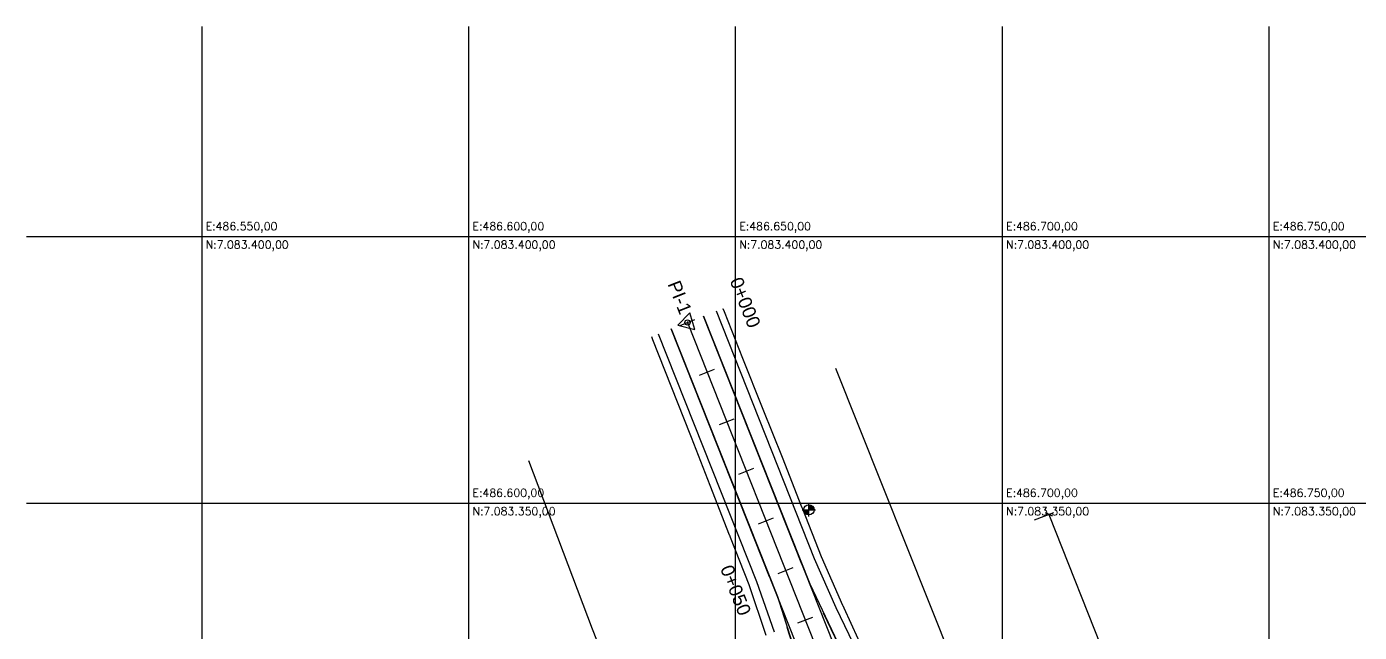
# Model space of a CAD drawing. Header units: metres. Extents: x 486561 to 486942, y 7083268 to 7083787.
# Drawn here: x 486561.5 to 486811.2, y 7083673.8 to 7083787.4 of the extents above; entities that cross this region are included whole.
import ezdxf

# ---------------------------------------------------------------- set-up
doc = ezdxf.new("R2010")
doc.units = ezdxf.units.M
for name, color, linetype in [('ALAMBRADA', 45, 'Continuous'), ('C-ROAD', 7, 'Continuous'), ('C-ROAD-CNTR-N', 92, 'Continuous'), ('C-ROAD-CORR', 5, 'Continuous'), ('C-ROAD-STAN', 11, 'Continuous'), ('C-ROAD-STAN-MAJR', 7, 'Continuous'), ('C-TINN-BNDY', 110, 'Continuous'), ('C-TOPO-FEAT', 94, 'Continuous'), ('grilla', 254, 'Continuous')]:
    doc.layers.add(name, color=color, linetype=linetype)
doc.styles.add('arial', font='arial.ttf')
doc.styles.get("Standard").update_dxf_attribs({"font": 'simplex.shx'})

# ---------------------------------------------------------------- blocks, each defined once
blk = doc.blocks.new('*U77', base_point=(486600, 7083350))
at = {"layer": 'grilla', "linetype": 'ByBlock', "char_height": 1.5}
for s, insert, attachment_point in [('E:486.600,00', (486600.75, 7083350.75), 7), ('N:7.083.350,00', (486600.75, 7083349.25), 1)]:
    blk.add_mtext(s, dxfattribs=dict(at, insert=insert, attachment_point=attachment_point))
blk = doc.blocks.new('*U80', base_point=(486700, 7083350))
at = {"layer": 'grilla', "linetype": 'ByBlock', "char_height": 1.5}
for s, insert, attachment_point in [('E:486.700,00', (486700.75, 7083350.75), 7), ('N:7.083.350,00', (486700.75, 7083349.25), 1)]:
    blk.add_mtext(s, dxfattribs=dict(at, insert=insert, attachment_point=attachment_point))
blk = doc.blocks.new('*U83', base_point=(486750, 7083350))
at = {"layer": 'grilla', "linetype": 'ByBlock', "char_height": 1.5}
for s, insert, attachment_point in [('E:486.750,00', (486750.75, 7083350.75), 7), ('N:7.083.350,00', (486750.75, 7083349.25), 1)]:
    blk.add_mtext(s, dxfattribs=dict(at, insert=insert, attachment_point=attachment_point))
blk = doc.blocks.new('*U86', base_point=(486750, 7083400))
at = {"layer": 'grilla', "linetype": 'ByBlock', "char_height": 1.5}
for s, insert, attachment_point in [('E:486.750,00', (486750.75, 7083400.75), 7), ('N:7.083.400,00', (486750.75, 7083399.25), 1)]:
    blk.add_mtext(s, dxfattribs=dict(at, insert=insert, attachment_point=attachment_point))
blk = doc.blocks.new('*U89', base_point=(486700, 7083400))
at = {"layer": 'grilla', "linetype": 'ByBlock', "char_height": 1.5}
for s, insert, attachment_point in [('E:486.700,00', (486700.75, 7083400.75), 7), ('N:7.083.400,00', (486700.75, 7083399.25), 1)]:
    blk.add_mtext(s, dxfattribs=dict(at, insert=insert, attachment_point=attachment_point))
blk = doc.blocks.new('*U92', base_point=(486650, 7083400))
at = {"layer": 'grilla', "linetype": 'ByBlock', "char_height": 1.5}
for s, insert, attachment_point in [('E:486.650,00', (486650.75, 7083400.75), 7), ('N:7.083.400,00', (486650.75, 7083399.25), 1)]:
    blk.add_mtext(s, dxfattribs=dict(at, insert=insert, attachment_point=attachment_point))
blk = doc.blocks.new('*U95', base_point=(486600, 7083400))
at = {"layer": 'grilla', "linetype": 'ByBlock', "char_height": 1.5}
for s, insert, attachment_point in [('E:486.600,00', (486600.75, 7083400.75), 7), ('N:7.083.400,00', (486600.75, 7083399.25), 1)]:
    blk.add_mtext(s, dxfattribs=dict(at, insert=insert, attachment_point=attachment_point))
blk = doc.blocks.new('*U98', base_point=(486550, 7083400))
at = {"layer": 'grilla', "linetype": 'ByBlock', "char_height": 1.5}
for s, insert, attachment_point in [('E:486.550,00', (486550.75, 7083400.75), 7), ('N:7.083.400,00', (486550.75, 7083399.25), 1)]:
    blk.add_mtext(s, dxfattribs=dict(at, insert=insert, attachment_point=attachment_point))

msp = doc.modelspace()

# ---------------------------------------------------------------- linework, layer by layer
at = {"color": 7, "linetype": 'ByBlock', "lineweight": -2}
for p, q in [((486685.75, 7083733.75, 0), (486683.45, 7083731.38, 0)), ((486686.65, 7083730.58, 0), (486685.75, 7083733.75, 0)), ((486683.45, 7083731.38, 0), (486686.65, 7083730.58, 0))]:
    msp.add_line(p, q, dxfattribs=at)
at = {"color": 7}
for p, q in [((486683.89, 7083731.35), (486686.68, 7083732.46)), ((486687.57, 7083722.05), (486690.36, 7083723.16)), ((486691.26, 7083712.76), (486694.04, 7083713.86)), ((486694.94, 7083703.46), (486697.73, 7083704.56)), ((486698.62, 7083694.16), (486701.41, 7083695.27)), ((486702.3, 7083684.86), (486705.09, 7083685.97)), ((486705.98, 7083675.57), (486708.77, 7083676.67))]:
    msp.add_line(p, q, dxfattribs=at)
at = {"color": 0, "linetype": 'ByBlock', "lineweight": -2}
for p, q in [((486706.8, 7083696.78, 78.74), (486709.3, 7083696.78, 78.74)), ((486708.05, 7083695.53, 78.74), (486708.05, 7083698.03, 78.74))]:
    msp.add_line(p, q, dxfattribs=at)
at = {"color": 7, "linetype": 'ByBlock', "extrusion": (-0.05869, 0.148218, 0.987212)}
for p, q in [((486752.35, 7083696.21, -27.15), (486753.64, 7083695.66, -26.99)), ((486753.64, 7083695.66, -26.99), (486752.35, 7083696.21, -27.15))]:
    msp.add_line(p, q, dxfattribs=at)
at = {"color": 0, "linetype": 'ByBlock', "lineweight": -2, "const_width": 0.962, "elevation": 78.74}
for points in [[(486707.57, 7083696.78, 0.414214), (486708.05, 7083696.29, 1)], [(486708.53, 7083696.78, 0.414214), (486708.05, 7083697.26, 1)]]:
    msp.add_lwpolyline(points, format="xyb", dxfattribs=at)
at = {"color": 0, "linetype": 'ByBlock', "lineweight": -2}
msp.add_circle((486708.05, 7083696.78, 78.74), 0.962, dxfattribs=at)
at = {"color": 7, "linetype": 'ByBlock', "lineweight": -2}
for start, end in [(45.87, 225.87), (225.87, 45.87)]:
    msp.add_arc((486685.29, 7083731.9, 0), 0.0893, start, end, dxfattribs=at)
at = {"layer": 'ALAMBRADA', "color": 7}
for p, q in [((486735.21, 7083667.87, 76.05), (486713.11, 7083723.28, 76.05)), ((486655.47, 7083706.03, 78.78), (486667.4, 7083674.48, 78.78)), ((486667.4, 7083674.48, 78.78), (486681.69, 7083638.15, 78.78))]:
    msp.add_line(p, q, dxfattribs=at)
at = {"layer": 'C-ROAD', "color": 7, "linetype": 'Continuous', "lineweight": -3}
for p, q in [((486682.26, 7083730.71), (486702.15, 7083680.5)), ((486688.31, 7083733.1), (486708.19, 7083682.89)), ((486708.19, 7083682.89), (486759.95, 7083574.32)), ((486702.15, 7083680.5), (486738.75, 7083565.93))]:
    msp.add_line(p, q, dxfattribs=at)
at = {"layer": 'C-ROAD-CNTR-N', "color": 7, "linetype": 'Continuous', "lineweight": -3}
for p, q in [((486682.26, 7083730.71), (486746.33, 7083568.93)), ((486685.29, 7083731.9), (486832.57, 7083360)), ((486688.31, 7083733.1), (486752.37, 7083571.32))]:
    msp.add_line(p, q, dxfattribs=at)
at = {"layer": 'C-ROAD-CORR', "color": 7, "extrusion": (-0.05869, 0.148218, 0.987212)}
for p, q in [((486750.31, 7083694.87, -27.07), (486753.92, 7083696.3, -27.07)), ((486750.31, 7083694.87, -27.07), (486753.92, 7083696.3, -27.07)), ((486752.99, 7083695.93, -27.07), (486765.1, 7083665.35, -21.76))]:
    msp.add_line(p, q, dxfattribs=at)
at = {"layer": 'C-ROAD-CORR', "color": 7, "linetype": 'Continuous'}
for p, q in [((486702.44, 7083679.62), (486702.59, 7083679.36)), ((486702.63, 7083678.97), (486702.69, 7083678.97)), ((486704.2, 7083674.6), (486704.2, 7083674.6))]:
    msp.add_line(p, q, dxfattribs=at)
at = {"layer": 'C-ROAD-STAN', "color": 7, "linetype": 'Continuous', "lineweight": -3}
msp.add_circle((486685.29, 7083731.9), 0.5, dxfattribs=at)
at = {"layer": 'C-TINN-BNDY', "color": 7, "linetype": 'Continuous', "lineweight": -3}
for p, q in [((486691.92, 7083734.53, 78.69), (486691.92, 7083734.53, 78.69)), ((486691.92, 7083734.53, 78.69), (486692.15, 7083733.96, 78.69)), ((486692.15, 7083733.96, 78.69), (486695.59, 7083725.23, 78.71)), ((486678.8, 7083728.68, 78.77), (486678.58, 7083729.24, 78.76)), ((486682.24, 7083719.94, 78.82), (486678.8, 7083728.68, 78.77)), ((486695.59, 7083725.23, 78.71), (486699.31, 7083715.94, 78.78)), ((486685.93, 7083710.65, 78.84), (486682.24, 7083719.94, 78.82)), ((486699.31, 7083715.94, 78.78), (486699.31, 7083715.94, 78.78)), ((486699.31, 7083715.94, 78.78), (486699.41, 7083715.67, 78.78)), ((486699.41, 7083715.67, 78.78), (486703.01, 7083706.66, 78.83)), ((486685.93, 7083710.64, 78.84), (486685.93, 7083710.65, 78.84)), ((486686.04, 7083710.37, 78.85), (486685.93, 7083710.64, 78.84)), ((486689.56, 7083701.33, 78.93), (486686.04, 7083710.37, 78.85)), ((486703.01, 7083706.66, 78.83), (486706.68, 7083697.35, 78.84)), ((486693.19, 7083692.01, 79), (486689.56, 7083701.33, 78.93)), ((486706.68, 7083697.35, 78.84), (486706.7, 7083697.29, 78.84)), ((486706.7, 7083697.29, 78.84), (486706.7, 7083697.29, 78.84)), ((486706.7, 7083697.29, 78.84), (486706.84, 7083696.94, 78.84)), ((486706.84, 7083696.94, 78.84), (486710.35, 7083688.05, 78.86)), ((486693.21, 7083691.95, 79), (486693.19, 7083692.01, 79)), ((486693.22, 7083691.95, 79), (486693.21, 7083691.95, 79)), ((486693.35, 7083691.6, 79.01), (486693.22, 7083691.95, 79)), ((486696.83, 7083682.69, 79.1), (486693.35, 7083691.6, 79.01)), ((486710.35, 7083688.05, 78.86), (486714.36, 7083678.88, 78.85)), ((486700.06, 7083673.22, 79.21), (486696.83, 7083682.69, 79.1)), ((486714.36, 7083678.88, 78.85), (486714.38, 7083678.84, 78.85)), ((486714.38, 7083678.84, 78.85), (486714.38, 7083678.84, 78.85)), ((486714.38, 7083678.84, 78.85), (486714.58, 7083678.4, 78.84)), ((486714.58, 7083678.4, 78.84), (486718.55, 7083669.79, 78.75))]:
    msp.add_line(p, q, dxfattribs=at)
at = {"layer": 'C-TOPO-FEAT', "color": 7, "linetype": 'Continuous', "lineweight": -3}
for p, q in [((486709.12, 7083687.56), (486690.71, 7083734.05)), ((486700.67, 7083684.22), (486682.26, 7083730.71)), ((486706.72, 7083686.61), (486688.31, 7083733.1)), ((486698.27, 7083683.27), (486679.86, 7083729.75)), ((486713.18, 7083678.42), (486709.12, 7083687.56)), ((486701.57, 7083673.82), (486698.27, 7083683.27)), ((486762.36, 7083575.28), (486713.18, 7083678.42)), ((486710.78, 7083677.46), (486710.8, 7083677.42)), ((486710.8, 7083677.42), (486710.8, 7083677.42)), ((486759.95, 7083574.32), (486710.8, 7083677.42)), ((486703.98, 7083674.77), (486703.99, 7083674.72)), ((486703.99, 7083674.72), (486703.99, 7083674.72)), ((486716.18, 7083636.58), (486703.99, 7083674.72))]:
    msp.add_line(p, q, dxfattribs=at)
at = {"layer": 'grilla', "color": 7}
for p, q in [((486594.25, 7083787.39), (486594.25, 7083267.82)), ((486644.25, 7083787.39), (486644.25, 7083267.82)), ((486694.25, 7083787.39), (486694.25, 7083267.82)), ((486744.25, 7083787.39), (486744.25, 7083267.82)), ((486794.25, 7083787.39), (486794.25, 7083267.82)), ((486561.45, 7083748.01), (486941.55, 7083748.01)), ((486561.45, 7083698.01), (486941.55, 7083698.01))]:
    msp.add_line(p, q, dxfattribs=at)

# ---------------------------------------------------------------- block references
at = {"layer": 'grilla'}
for name, p in [('*U98', (486594.25, 7083748.01)), ('*U95', (486644.25, 7083748.01)), ('*U92', (486694.25, 7083748.01)), ('*U89', (486744.25, 7083748.01)), ('*U86', (486794.25, 7083748.01)), ('*U77', (486644.25, 7083698.01)), ('*U80', (486744.25, 7083698.01)), ('*U83', (486794.25, 7083698.01))]:
    msp.add_blockref(name, p, dxfattribs=at)

# ---------------------------------------------------------------- texts
at = {"layer": 'C-ROAD-STAN-MAJR', "color": 7, "linetype": 'Continuous', "lineweight": -3, "style": 'arial'}
for s, p in [('PI-1', (486681.52, 7083739.14, -0.39)), ('0+000', (486693.15, 7083739.76, -64.59))]:
    msp.add_text(s, height=2.5, rotation=291.6046, dxfattribs=at).set_placement(p)
at = {"layer": 'C-ROAD-STAN-MAJR', "color": 7, "style": 'arial'}
msp.add_text('0+050', height=2.5, rotation=291.6046, dxfattribs=at).set_placement((486691.37, 7083685.8))

doc.saveas('drawing.dxf')
